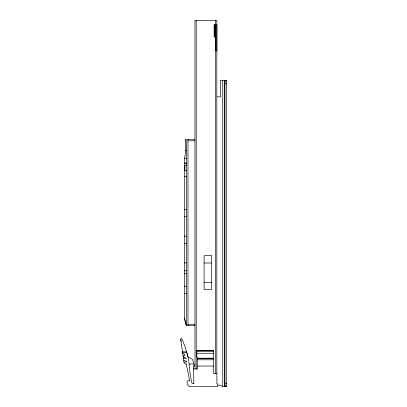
<?xml version="1.0" encoding="UTF-8"?>
<svg xmlns="http://www.w3.org/2000/svg" width="407" height="407" viewBox="0 0 407 407"><rect width="100%" height="100%" fill="white"/><g stroke="black" fill="none" stroke-linecap="round" stroke-linejoin="round"><path stroke-width="0.61" d="M183.069 355.937L184.915 355.83L184.681 354.253L182.707 353.469M183.481 358.715L186.243 358.552L186.162 358.002L183.201 356.832M183.974 362.077L186.737 361.915L186.655 361.365L183.694 360.19M215.613 36.9L214.113 36.9L214.113 24.761L216.941 24.761L216.941 50.875L215.618 50.875L215.618 24.761M226.434 81.034L224.598 81.034L224.598 385.912L226.434 385.912M224.964 83.725L226.434 83.725M216.967 96.846L220.553 96.846L220.553 80.296L226.434 80.296L226.434 386.65L222.451 386.65L220.93 385.18L217.786 385.18M194.968 139.509L185.409 139.509L185.409 154.146L184.305 158.262L184.305 317.913L186.009 324.277M185.409 140.674L186.365 140.674L186.365 325.6L194.968 325.6M187.983 140.832L194.968 140.832M185.409 150.605L186.365 150.605M184.305 158.328L186.365 158.328M184.305 163.009L186.365 163.009M184.305 163.812L186.365 163.812M186.365 165.624L184.89 165.624L184.89 170.762L186.365 170.762M184.305 176.312L186.365 176.312M184.305 209.356L186.365 209.356M184.305 216.768L186.365 216.768M184.305 236.197L186.365 236.197M184.305 243.59L186.365 243.59M184.305 262.912L186.365 262.912M204.095 263.003L211.447 263.003M184.305 270.772L186.365 270.772M184.305 273.774L186.365 273.774M204.095 282.275L211.447 282.275M184.305 286.177L186.365 286.177M184.305 293.569L186.365 293.569M187.983 324.277L194.968 324.277M193.498 368.94L197.487 368.94L197.487 357.188L196.825 357.188L196.825 350.386L213.634 350.386L213.634 373.702L216.89 373.702L216.89 383.857L217.791 383.857L217.791 385.877L216.911 386.65L189.408 386.65L187.2 384.442L187.2 381.501L187.82 380.764L189.418 380.764M196.825 350.412L213.634 350.412M196.825 351.343L213.634 351.343M182.468 351.826L186.599 351.826L186.798 352.564L182.575 352.559M196.825 353.266L213.634 353.266M197.487 358.185L213.634 358.185M197.487 358.318L213.634 358.318M197.487 359.783L213.634 359.783M193.707 366.025L194.968 366.025M197.487 366.056L213.634 366.056M224.964 383.221L226.434 383.221M193.93 383.709L193.132 383.709A1.47 1.47 0 0 1 191.682 382.494L189.952 372.69L188.355 357.02M194.968 364.621L193.844 364.453L193.498 368.421L193.864 383.709M186.126 363.599L186.192 364.306L184.081 362.82L180.566 338.883L181.593 338.395A85.322 85.322 0 0 1 187.805 356.705L192.511 359.422L193.798 363.822L189.067 364.072M184.305 317.913L186.365 325.58L186.101 324.628M186.167 364.285L188.594 374.74L189.448 381.008M224.964 80.296L224.964 386.65M222.756 80.296L222.756 386.65M216.814 373.702L216.814 20.35L194.968 20.35L194.968 368.94M215.562 20.35L215.562 373.702M214.494 24.761L214.494 36.9M196.22 20.35L196.22 369.256M187.983 139.509L187.983 325.6M186.864 352.798A102.528 93.432 -8.4 0 1 187.805 356.705M180.688 339.713A83.944 83.944 0 0 1 181.42 341.351M211.447 255.652L204.095 255.652L204.095 289.631L211.447 289.631L211.447 255.652"/></g></svg>
